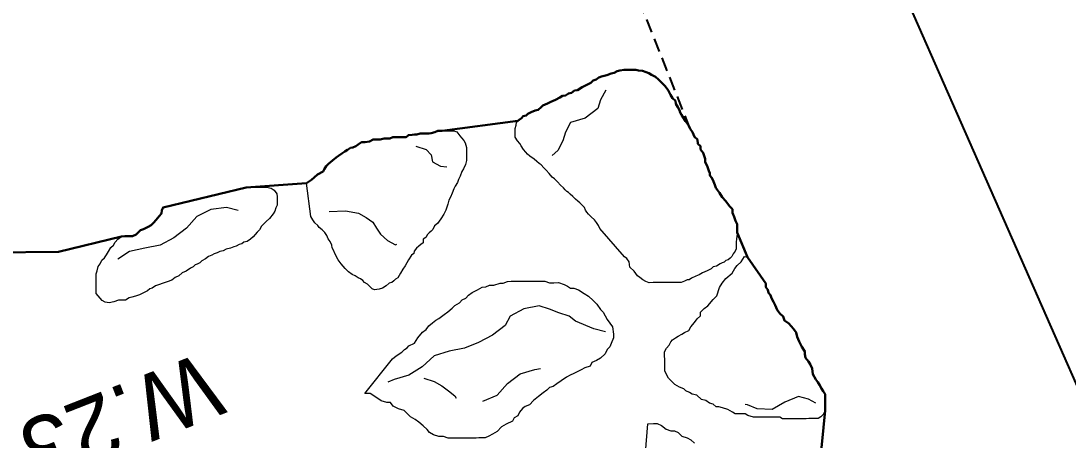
# Model space of a CAD drawing. Header units: millimetres. Extents: x -3113 to 15022, y -19591 to 4665.
# Drawn here: x 1711 to 2673, y 2422 to 2807 of the extents above; entities that cross this region are included whole.
import ezdxf

# ---------------------------------------------------------------- set-up
doc = ezdxf.new("R2010")
doc.units = ezdxf.units.MM
doc.header["$XCLIPFRAME"] = 2
doc.linetypes.add('HIDDENX2', pattern=[19.05, 12.7, -6.35])
for name, color, linetype, lineweight in [('0A-anno', 6, 'Continuous', 13), ('0A-detail', 7, 'Continuous', 18), ('0A-detail-detail', 7, 'Continuous', 13), ('0T-proposed', 7, 'Continuous', 25), ('0T-walltop', 7, 'Continuous', 30)]:
    doc.layers.add(name, color=color, linetype=linetype, lineweight=lineweight)
doc.styles.add('Annotative', font='Akzidenz-grotesk-roman.ttf')
picture_1 = doc.add_image_def('image1.tif', size_in_pixel=(6668, 8809))

msp = doc.modelspace()

# ---------------------------------------------------------------- linework, layer by layer
at = {"layer": '0A-detail'}
for points in [[(2265.19, 2590.7), (2242.55, 2616.8), (2241.43, 2619.39), (2239.3, 2622.07), (2237.48, 2624.55), (2234.55, 2627.43), (2232.03, 2629.9), (2230.62, 2631.59), (2229.2, 2633.38), (2228.48, 2635.87), (2226.76, 2637.46), (2224.14, 2640.13), (2222.42, 2641.72), (2220.21, 2643.7), (2217.69, 2646.08), (2215.17, 2648.25), (2213.85, 2649.64), (2212.24, 2650.73), (2210.63, 2652.31), (2209.01, 2653.9), (2206.29, 2656.47), (2203.66, 2659.65), (2200.94, 2662.32), (2198.72, 2663.9), (2196.09, 2667.08), (2193.37, 2670.26), (2191.15, 2672.44), (2188.52, 2675.11), (2186.71, 2676.5), (2184.69, 2678.28), (2182.07, 2680.35), (2178.25, 2683.02), (2176.13, 2685.1), (2174.52, 2686.69), (2172.39, 2689.37), (2170.16, 2692.55), (2169.14, 2694.64), (2166.92, 2697.32), (2164.79, 2700.5), (2164.76, 2703.7), (2164.74, 2706.4), (2164.72, 2708.5), (2165.79, 2711.71), (2166.06, 2714.41), (2168.34, 2716.63), (2170.63, 2718.05), (2172.12, 2719.87), (2174.71, 2720.39), (2176.3, 2722), (2179.48, 2723.63), (2183.07, 2724.97), (2185.96, 2725.69), (2188.54, 2728.02), (2190.13, 2729.63), (2194.41, 2731.47), (2197.6, 2732.9), (2201.88, 2734.74), (2205.86, 2736.97), (2208.25, 2738.39), (2210.94, 2738.92), (2213.63, 2740.54), (2216.52, 2741.37), (2219.3, 2743.39), (2222.1, 2743.82), (2226.38, 2746.46), (2230.66, 2748.5), (2234.34, 2750.33), (2236.42, 2752.55), (2239.11, 2753.57), (2241.6, 2755.4), (2243.89, 2756.32), (2246.58, 2756.84), (2249.08, 2757.56), (2252.96, 2759.1), (2255.66, 2759.62), (2258.34, 2761.25), (2260.94, 2761.77), (2264.73, 2762.41), (2267.33, 2762.43), (2269.53, 2762.45), (2271.63, 2762.47), (2275.43, 2762.5), (2278.04, 2761.93), (2281.84, 2761.46), (2285.05, 2760.39), (2287.66, 2759.41), (2289.88, 2757.73), (2293.69, 2755.87), (2296.32, 2753.59), (2297.93, 2752.01), (2299.54, 2750.32), (2302.27, 2747.75), (2304.39, 2745.06), (2305.51, 2742.97), (2307.34, 2739.49), (2309.27, 2736.51), (2311.99, 2733.93), (2312.42, 2731.14), (2314.25, 2728.05), (2315.77, 2725.47), (2316.39, 2723.27), (2317.51, 2721.18), (2319.03, 2718.5), (2321.26, 2715.32), (2324, 2711.64), (2325.43, 2708.35), (2327.75, 2705.17), (2329.39, 2700.99), (2332.12, 2698.31), (2332.65, 2694.52), (2334.87, 2692.44), (2334.9, 2689.24), (2337.53, 2686.06), (2339.28, 2680.68), (2339.3, 2677.98), (2341.44, 2673.3), (2342.58, 2669.51), (2343.6, 2667.42), (2343.62, 2665.22), (2345.24, 2663.13), (2346.86, 2659.95), (2347.99, 2656.76), (2349.12, 2654.07), (2350.64, 2651.98), (2352.36, 2649.29), (2355, 2645.52), (2358.23, 2641.85), (2361.47, 2637.08), (2364.2, 2634.4), (2364.23, 2631.2), (2365.86, 2627.52), (2366.99, 2623.73), (2368.62, 2620.54), (2368.65, 2617.94), (2368.67, 2614.74), (2368.7, 2611.54), (2368.04, 2607.24), (2367.77, 2604.03), (2367.81, 2600.23), (2367.83, 2598.13), (2366.75, 2595.92), (2364.97, 2593.31), (2363.59, 2591.09), (2362.1, 2589.38), (2360.42, 2587.87), (2358.22, 2587.35), (2356.64, 2585.73), (2354.74, 2585.01), (2352.95, 2584.1), (2349.77, 2582.07), (2346.58, 2581.34), (2344.89, 2579.72), (2341.01, 2577.79), (2336.92, 2575.95), (2333.74, 2574.22), (2330.55, 2572.99), (2326.67, 2571.16), (2324.68, 2569.44), (2322.58, 2569.42), (2320.39, 2568.3), (2317.2, 2567.17), (2314, 2567.14), (2310.8, 2567.12), (2307.6, 2567.09), (2305, 2567.06), (2302.3, 2567.04), (2299.6, 2567.01), (2296.4, 2566.98), (2293.7, 2566.96), (2291.6, 2566.94), (2287.8, 2566.91), (2284.69, 2567.98), (2281.98, 2569.55), (2279.26, 2571.63), (2277.15, 2573.21), (2275.43, 2575.4), (2273.91, 2577.48), (2270.07, 2581.15), (2269.53, 2586.04), (2267.4, 2589.22)], [(1973.17, 2658.16), (1977.64, 2661.4), (1980.12, 2663.63), (1983.29, 2666.26), (1988.27, 2669), (1989.64, 2671.61), (1991.22, 2673.83), (1993.41, 2675.95), (1997.08, 2679.08), (2000.25, 2681.91), (2002.44, 2683.43), (2005.62, 2685.56), (2008.2, 2687.38), (2010.89, 2688.81), (2013.57, 2690.63), (2015.67, 2691.15), (2018.36, 2692.17), (2020.44, 2693.89), (2023.72, 2696.02), (2026.92, 2696.05), (2031.12, 2696.59), (2034.3, 2698.32), (2037.6, 2698.35), (2040.8, 2698.38), (2044.5, 2699.41), (2047.2, 2699.43), (2049.79, 2699.46), (2052.48, 2700.58), (2055.68, 2700.61), (2059.38, 2700.65), (2062.58, 2700.67), (2064.78, 2700.69), (2066.77, 2702.51), (2070.07, 2702.84), (2072.27, 2702.86), (2074.36, 2702.88), (2077.55, 2704.01), (2081.35, 2704.04), (2085.65, 2704.08), (2087.75, 2704.1), (2090.94, 2705.23), (2093.64, 2706.26), (2095.74, 2706.27), (2099.53, 2706.31), (2102.73, 2706.34), (2105.33, 2706.36), (2108.53, 2706.39), (2111.24, 2705.41), (2113.98, 2701.64), (2115.59, 2700.05), (2117.72, 2697.37), (2118.84, 2695.28), (2119.97, 2690.99), (2120, 2688.39), (2120.02, 2685.69), (2120.05, 2682.99), (2120.08, 2679.19), (2119.01, 2675.48), (2117.15, 2671.47), (2115.87, 2669.06), (2114.31, 2664.74), (2112.74, 2661.53), (2111.67, 2658.82), (2109.59, 2655.6), (2108.52, 2652.99), (2106.95, 2649.17), (2105.39, 2645.46), (2103.81, 2642.74), (2102.94, 2639.04), (2101.19, 2633.62), (2099.13, 2629.9), (2096.47, 2625.58), (2093.3, 2621.25), (2090.62, 2619.12), (2089.05, 2615.91), (2087.47, 2614.3), (2085.88, 2612.68), (2084.3, 2611.07), (2082.72, 2608.35), (2080.14, 2606.73), (2080.16, 2603.53), (2077.98, 2601.91), (2076.39, 2600.3), (2074.21, 2598.68), (2072.13, 2595.96), (2071.65, 2593.85), (2069.57, 2592.13), (2066.91, 2587.91), (2065.33, 2585.19), (2063.65, 2582.48), (2061.58, 2579.26), (2059.32, 2575.54), (2056.86, 2571.22), (2054.77, 2570.2), (2053.18, 2568.48), (2051.59, 2566.97), (2048.9, 2566.34), (2046.22, 2564.02), (2043.04, 2561.99), (2039.85, 2561.06), (2035.55, 2560.32), (2033.44, 2561.4), (2030.72, 2564.08), (2029.11, 2565.67), (2026.29, 2567.04), (2024.88, 2568.83), (2022.66, 2570.41), (2020.55, 2571.39), (2017.84, 2573.06), (2015.13, 2574.44), (2011.6, 2576.91), (2008.68, 2579.88), (2005.03, 2584.35), (2002.2, 2587.82), (1999.35, 2593.2), (1997.82, 2596.88), (1996.8, 2598.97), (1996.38, 2601.37), (1994.95, 2604.86), (1992.93, 2607.04), (1991.7, 2610.23), (1989.87, 2613.01), (1987.35, 2615.49), (1984.83, 2617.67), (1983.42, 2619.35), (1980.89, 2621.93), (1979.07, 2624.72), (1977.24, 2627.7)], [(1917.6, 2654.46), (1919.8, 2654.48), (1923.6, 2654.51), (1926.8, 2654.54), (1930, 2654.57), (1933.2, 2654.6), (1936.4, 2654.63), (1940.71, 2653.57), (1943.32, 2651.99), (1945.75, 2648.61), (1946.08, 2645.62), (1946.11, 2641.92), (1946.15, 2638.12), (1945.07, 2635.51), (1944.09, 2632.7), (1942.62, 2630.09), (1939.26, 2625.75), (1936.08, 2623.03), (1931.82, 2618.69), (1929.95, 2615.37), (1927.87, 2613.25), (1926.09, 2611.24), (1924.01, 2609.02), (1921.83, 2606.9), (1918.65, 2604.87), (1915.45, 2604.14), (1913.87, 2602.52), (1911.17, 2602), (1908.49, 2600.38), (1906.39, 2599.86), (1903.2, 2598.73), (1899.41, 2597.59), (1896.62, 2596.17), (1893.63, 2595.44), (1890.94, 2594.32), (1888.25, 2593.29), (1886.16, 2592.17), (1882.97, 2591.04), (1880.29, 2588.92), (1877.1, 2587.09), (1875.02, 2585.07), (1872.83, 2583.95), (1870.74, 2583.43), (1869.16, 2581.32), (1866.47, 2580.19), (1862.69, 2577.46), (1859.01, 2575.83), (1855.83, 2573.1), (1852.64, 2571.57), (1849.46, 2569.34), (1845.18, 2567.7), (1841.49, 2566.57), (1837.2, 2565.03), (1834.51, 2563.9), (1831.33, 2561.78), (1829.24, 2561.16), (1827.15, 2559.54), (1823.97, 2557.91), (1819.69, 2555.87), (1816.1, 2554.44), (1812.71, 2553.51), (1810.11, 2552.98), (1806.83, 2550.85), (1803.63, 2550.82), (1800.43, 2550.8), (1796.24, 2549.26), (1791.95, 2548.52), (1788.15, 2548.98), (1785.53, 2550.66), (1781.69, 2554.83), (1780.07, 2557.01), (1780.03, 2561.31), (1780.01, 2564.51), (1779.98, 2567.71), (1779.94, 2571.91), (1779.91, 2575.11), (1780.98, 2577.82), (1781.65, 2581.63), (1783.53, 2584.24), (1785.2, 2587.46), (1787.68, 2589.78), (1789.35, 2592.4), (1791.12, 2595.61), (1793.29, 2599.13), (1795.77, 2601.46), (1797.25, 2604.17), (1799.92, 2606.89), (1803.1, 2609.22), (1806.3, 2609.65), (1810.6, 2609.69), (1813.3, 2609.71), (1816.68, 2611.14), (1818.57, 2612.96), (1820.65, 2615.08), (1823.44, 2616.21), (1827.62, 2618.34), (1830.51, 2619.87), (1832.59, 2621.99), (1835.06, 2624.51), (1837.73, 2628.04), (1840.01, 2630.56), (1840.38, 2633.46), (1841.36, 2636.07)], [(2378.1, 2590.23), (2395.02, 2566.08), (2395.05, 2562.78), (2396.77, 2560.29), (2397.29, 2557.5), (2399.21, 2555.32), (2400.14, 2552.72), (2401.87, 2549.44), (2403.5, 2546.15), (2405.23, 2541.97), (2407.76, 2538.69), (2410.89, 2535.92), (2412.03, 2532.03), (2416.15, 2529.57), (2420.39, 2524.61), (2422.92, 2521.23), (2423.86, 2517.14), (2425.6, 2512.95), (2428.04, 2507.87), (2430.68, 2503.8), (2430.7, 2501.3), (2431.53, 2497.91), (2434.06, 2494.63), (2435.79, 2492.14), (2437.43, 2487.96), (2438.27, 2482.97), (2440.92, 2477.99), (2442.64, 2475.5), (2444.26, 2473.02), (2445.99, 2469.63), (2447.71, 2467.25), (2449.34, 2464.67), (2449.37, 2460.57), (2449.41, 2456.37), (2449.45, 2452.17), (2449.47, 2449.67), (2447.9, 2446.25), (2445.32, 2443.83), (2442.94, 2442.11), (2440.34, 2442.08), (2437.04, 2442.05), (2434.54, 2442.03), (2432.04, 2442.01), (2427.04, 2441.96), (2422.84, 2441.92), (2420.34, 2441.9), (2417.84, 2441.88), (2415.34, 2441.86), (2412.84, 2441.83), (2410.24, 2441.81), (2407.83, 2443.49), (2404.43, 2443.46), (2401.13, 2443.43), (2398.63, 2443.41), (2394.43, 2443.37), (2391.93, 2443.34), (2389.43, 2443.32), (2386.93, 2443.3), (2383.53, 2443.27), (2378.51, 2444.82), (2376, 2446.5), (2372.7, 2446.47), (2369.4, 2446.44), (2366.8, 2446.42), (2364.28, 2448.09), (2360.06, 2450.46), (2355.05, 2452.11), (2351.74, 2452.98), (2349.24, 2452.96), (2346.72, 2455.44), (2343.31, 2456.2), (2339.99, 2458.68), (2335.78, 2459.54), (2331.54, 2463.6), (2327.43, 2464.46), (2324.82, 2466.14), (2321.5, 2467.71), (2319.79, 2469.39), (2315.67, 2471.06), (2311.45, 2473.42), (2305.6, 2479.26), (2303.87, 2482.65), (2302.14, 2485.93), (2302.09, 2491.73), (2302.05, 2495.93), (2302.01, 2500.13), (2301.98, 2503.43), (2303.65, 2506.75), (2306.13, 2509.37), (2307.7, 2512.68), (2309.38, 2514.4), (2311.97, 2516.12), (2314.35, 2517.75), (2317.73, 2519.48), (2320.22, 2521.2), (2324.3, 2522.94), (2325.97, 2526.25), (2329.34, 2530.38), (2331.81, 2533.8), (2335.08, 2536.33), (2335.05, 2539.73), (2338.42, 2543.06), (2341.7, 2545.59), (2346.65, 2551.44), (2350.02, 2554.87), (2352.35, 2562.39), (2354.91, 2566.61), (2358.17, 2570.74), (2363.93, 2575.8), (2366.49, 2580.02), (2368.66, 2582.84), (2372.24, 2585.97), (2375.49, 2591)], [(2026.72, 2465.04), (2052.23, 2497.07), (2055.4, 2499.8), (2060.57, 2502.95), (2063.05, 2505.47), (2065.54, 2507.19), (2067.22, 2508.91), (2072.2, 2511.35), (2075.45, 2516.38), (2079.61, 2521.52), (2082.98, 2524.05), (2085.45, 2527.37), (2088.73, 2529.9), (2092.01, 2532.43), (2094.59, 2534.16), (2099.56, 2537.6), (2102.84, 2540.03), (2107.01, 2543.47), (2109.49, 2545.99), (2113.66, 2548.53), (2116.14, 2551.05), (2119.43, 2552.78), (2121.9, 2555.31), (2125.28, 2557.84), (2130.26, 2560.38), (2134.43, 2562.92), (2137.73, 2562.95), (2141.12, 2564.68), (2145.22, 2564.72), (2151.1, 2566.47), (2153.6, 2566.49), (2157.79, 2568.13), (2161.09, 2568.16), (2163.59, 2568.18), (2171.09, 2568.25), (2175.29, 2568.29), (2177.79, 2568.31), (2181.99, 2568.35), (2186.19, 2568.39), (2189.49, 2568.42), (2191.99, 2568.44), (2196.2, 2566.88), (2200.3, 2566.92), (2204.5, 2566.95), (2209.62, 2565.3), (2212.93, 2563.63), (2215.45, 2561.95), (2218.75, 2561.98), (2222.96, 2560.42), (2227.99, 2557.07), (2232.21, 2554.6), (2236.45, 2550.44), (2239.78, 2547.17), (2243.23, 2542.2), (2245.65, 2539.72), (2249.11, 2533.06), (2254.17, 2526.4), (2255.13, 2519.71), (2255.16, 2516.41), (2252.91, 2511.09), (2251.84, 2507.98), (2249.36, 2505.46), (2247.49, 2501.54), (2243.03, 2497.7), (2239.45, 2495.37), (2235.26, 2493.73), (2233.6, 2490.31), (2228.61, 2488.57), (2225.33, 2486.94), (2218.66, 2483.48), (2215.37, 2481.85), (2211.99, 2480.12), (2207.02, 2476.67), (2203.14, 2473.94), (2199.56, 2471.6), (2196.17, 2470.77), (2193.69, 2468.25), (2190.42, 2465.72), (2186.25, 2462.28), (2181.58, 2458.64), (2177.92, 2454.71), (2173.83, 2453.07), (2171.35, 2451.35), (2168.88, 2447.93), (2167.21, 2444.61), (2163.92, 2442.88), (2162.25, 2439.57), (2156.37, 2437.01), (2152.3, 2434.48), (2148.14, 2430.24), (2143.96, 2427.7), (2140.67, 2425.97), (2137.29, 2424.34), (2133.99, 2424.31), (2131.49, 2424.29), (2128.99, 2424.26), (2125.69, 2424.23), (2122.29, 2424.2), (2117.29, 2424.16), (2112.29, 2424.11), (2107.29, 2424.07), (2103.09, 2424.03), (2098.88, 2425.59), (2094.68, 2425.55), (2089.66, 2427.21), (2086.04, 2429.38), (2083.82, 2432.16), (2080.39, 2435.52), (2076.16, 2438.79), (2072.83, 2441.26), (2068.71, 2443.72), (2065.28, 2446.99), (2062.76, 2449.47), (2057.74, 2451.12), (2052.62, 2453.57), (2050.19, 2456.95), (2046.79, 2456.92), (2041.78, 2458.48), (2036.75, 2461.83), (2031.72, 2465.09)]]:
    msp.add_lwpolyline(points, close=True, dxfattribs=at)
msp.add_lwpolyline([(2284.52, 2410.57), (2286.68, 2437.39), (2291.68, 2437.44), (2295.08, 2437.47), (2299.29, 2435.81), (2303.42, 2432.44), (2307.64, 2430.88), (2311.04, 2430.91), (2314.35, 2429.24), (2317.78, 2425.97), (2322.8, 2424.32), (2326.11, 2422.65), (2329.54, 2419.38)], dxfattribs=at)
at = {"layer": '0A-detail-detail'}
for points in [[(2247.89, 2743.66), (2243.16, 2734.81), (2240.81, 2726.94), (2229.17, 2718.06), (2215.6, 2713.95), (2210.88, 2705.11), (2208.53, 2697.23), (2203.8, 2688.39), (2198.82, 2683.6)], [(2073.39, 2692.37), (2082.94, 2689.31), (2087.73, 2684.33), (2088.95, 2677.89), (2096.12, 2673.87), (2101.85, 2673.42)], [(1910.38, 2633.27), (1899.64, 2635.85), (1885.11, 2634.12), (1872.5, 2627.63), (1863.02, 2616.86), (1851.38, 2607.99), (1838.77, 2601.49), (1824.72, 2598.57), (1810.67, 2595.65), (1799.74, 2588.45)], [(1993.81, 2632.43), (2008.83, 2632.97), (2020.76, 2630.87), (2027.93, 2626.85), (2033.9, 2622.34), (2037.51, 2616.87), (2041.11, 2611.4), (2047.57, 2605.7), (2054.74, 2601.68), (2055.93, 2602.16)], [(2247.7, 2521.88), (2236.97, 2524.46), (2220.25, 2531.55), (2214.27, 2536.05), (2204.72, 2539.11), (2196.36, 2542.65), (2186.81, 2545.71), (2172.76, 2542.79), (2160.16, 2536.3), (2155.43, 2527.46), (2143.79, 2518.59), (2131.19, 2512.1), (2118.1, 2506.8), (2104.05, 2503.88), (2090.48, 2499.77), (2079.32, 2489.7), (2067.2, 2482.02), (2053.63, 2477.91), (2047.68, 2475.5)], [(2135.01, 2458.22), (2148.09, 2463.52), (2157.58, 2474.29), (2169.22, 2483.16), (2182.79, 2487.27), (2188.03, 2488.01)], [(2080.8, 2479.22), (2090.35, 2476.16), (2097.52, 2472.13), (2103.5, 2467.63), (2109.48, 2463.12), (2110.44, 2460.74)], [(2440.76, 2456.36), (2434.14, 2459.9), (2424.85, 2462.36), (2412.38, 2457.31), (2400.64, 2450.48), (2386.89, 2451.14), (2378.13, 2454.85), (2375.99, 2455.02)]]:
    msp.add_lwpolyline(points, dxfattribs=at)
at = {"layer": '0T-proposed', "linetype": 'HIDDENX2'}
msp.add_lwpolyline([(2325.43, 2708.35), (1548.92, 4664.55), (-2039.72, 3253.96)], dxfattribs=at)
at = {"layer": '0T-walltop'}
msp.add_lwpolyline([(1684.63, 2594.65), (1745.27, 2595.18), (1803.1, 2609.22), (1806.3, 2609.65), (1810.6, 2609.69), (1813.3, 2609.71), (1816.68, 2611.14), (1818.57, 2612.96), (1820.65, 2615.08), (1823.44, 2616.21), (1827.62, 2618.34), (1830.51, 2619.87), (1832.59, 2621.99), (1835.06, 2624.51), (1837.73, 2628.04), (1840.01, 2630.56), (1840.38, 2633.46), (1841.36, 2636.07), (1917.6, 2654.46), (1973.17, 2658.16), (1977.64, 2661.4), (1980.12, 2663.63), (1983.29, 2666.26), (1988.27, 2669), (1989.64, 2671.61), (1991.22, 2673.83), (1993.41, 2675.95), (1997.08, 2679.08), (2000.25, 2681.91), (2002.44, 2683.43), (2005.62, 2685.56), (2008.2, 2687.38), (2010.89, 2688.81), (2013.57, 2690.63), (2015.67, 2691.15), (2018.36, 2692.17), (2020.44, 2693.89), (2023.72, 2696.02), (2026.92, 2696.05), (2031.12, 2696.59), (2034.3, 2698.32), (2037.6, 2698.35), (2040.8, 2698.38), (2044.5, 2699.41), (2047.2, 2699.43), (2049.79, 2699.46), (2052.48, 2700.58), (2055.68, 2700.61), (2059.38, 2700.65), (2062.58, 2700.67), (2064.78, 2700.69), (2066.77, 2702.51), (2070.07, 2702.84), (2072.27, 2702.86), (2074.36, 2702.88), (2077.55, 2704.01), (2081.35, 2704.04), (2085.65, 2704.08), (2087.75, 2704.1), (2090.94, 2705.23), (2093.64, 2706.26), (2095.74, 2706.27), (2097.64, 2706.29), (2167.2, 2715.52), (2168.34, 2716.63), (2170.63, 2718.05), (2172.12, 2719.87), (2174.71, 2720.39), (2176.3, 2722), (2179.48, 2723.63), (2183.07, 2724.97), (2185.96, 2725.69), (2188.54, 2728.02), (2190.13, 2729.63), (2194.41, 2731.47), (2197.6, 2732.9), (2201.88, 2734.74), (2205.86, 2736.97), (2208.25, 2738.39), (2210.94, 2738.92), (2213.63, 2740.54), (2216.52, 2741.37), (2219.3, 2743.39), (2222.1, 2743.82), (2226.38, 2746.46), (2230.66, 2748.5), (2234.34, 2750.33), (2236.42, 2752.55), (2239.11, 2753.57), (2241.6, 2755.4), (2243.89, 2756.32), (2246.58, 2756.84), (2249.08, 2757.56), (2252.96, 2759.1), (2255.66, 2759.62), (2258.34, 2761.25), (2260.94, 2761.77), (2264.73, 2762.41), (2267.33, 2762.43), (2269.53, 2762.45), (2271.63, 2762.47), (2275.43, 2762.5), (2278.04, 2761.93), (2281.84, 2761.46), (2285.05, 2760.39), (2287.66, 2759.41), (2289.88, 2757.73), (2293.69, 2755.87), (2296.32, 2753.59), (2297.93, 2752.01), (2299.54, 2750.32), (2302.27, 2747.75), (2304.39, 2745.06), (2305.51, 2742.97), (2307.34, 2739.49), (2309.27, 2736.51), (2311.99, 2733.93), (2312.42, 2731.14), (2314.25, 2728.05), (2315.77, 2725.47), (2316.39, 2723.27), (2317.51, 2721.18), (2319.03, 2718.5), (2321.26, 2715.32), (2324, 2711.64), (2325.43, 2708.35), (2327.75, 2705.17), (2329.39, 2700.99), (2332.12, 2698.31), (2332.65, 2694.52), (2334.87, 2692.44), (2334.9, 2689.24), (2337.53, 2686.06), (2339.28, 2680.68), (2339.3, 2677.98), (2341.44, 2673.3), (2342.58, 2669.51), (2343.6, 2667.42), (2343.62, 2665.22), (2345.24, 2663.13), (2346.86, 2659.95), (2347.99, 2656.76), (2349.12, 2654.07), (2350.64, 2651.98), (2352.36, 2649.29), (2355, 2645.52), (2358.23, 2641.85), (2361.47, 2637.08), (2364.2, 2634.4), (2364.23, 2631.2), (2365.86, 2627.52), (2366.99, 2623.73), (2368.62, 2620.54), (2368.65, 2617.94), (2368.67, 2614.74), (2368.69, 2613.14), (2378.1, 2590.23), (2395.02, 2566.08), (2395.05, 2562.78), (2396.77, 2560.29), (2397.29, 2557.5), (2399.21, 2555.32), (2400.14, 2552.72), (2401.87, 2549.44), (2403.5, 2546.15), (2405.23, 2541.97), (2407.76, 2538.69), (2410.89, 2535.92), (2412.03, 2532.03), (2416.15, 2529.57), (2420.39, 2524.61), (2422.92, 2521.23), (2423.86, 2517.14), (2425.6, 2512.95), (2428.04, 2507.87), (2430.68, 2503.8), (2430.7, 2501.3), (2431.53, 2497.91), (2434.06, 2494.63), (2435.79, 2492.14), (2437.43, 2487.96), (2438.27, 2482.97), (2440.92, 2477.99), (2442.64, 2475.5), (2444.26, 2473.02), (2445.99, 2469.63), (2447.71, 2467.25), (2449.34, 2464.67), (2449.37, 2460.57), (2449.41, 2456.37), (2449.45, 2452.17), (2449.47, 2449.67), (2441.09, 2365.19)], dxfattribs=at)

# ---------------------------------------------------------------- texts
at = {"layer": '0A-anno', "insert": (1890.07, 2476.52), "char_height": 60, "width": 857188.7589, "attachment_point": 4, "rotation": 201.41813, "style": 'Annotative'}
msp.add_mtext('W.23', dxfattribs=at)

# ---------------------------------------------------------------- pictures from other files: only their frames are drawn
image = msp.add_image(picture_1, insert=(4548.77, 3178.52), size_in_units=(6666.97, 8807.64), rotation=-180)
image.set_boundary_path([(2179.183, 8808.5), (-0.5, 3859.024), (791.069, 3508.694), (-0.5, 1607.599), (-0.5, 1607.599), (3674.987, -0.5), (6667.5, 6386.38), (6667.5, 7108.85), (2641.037, 8808.5), (2179.183, 8808.5)])

doc.saveas('drawing.dxf')
